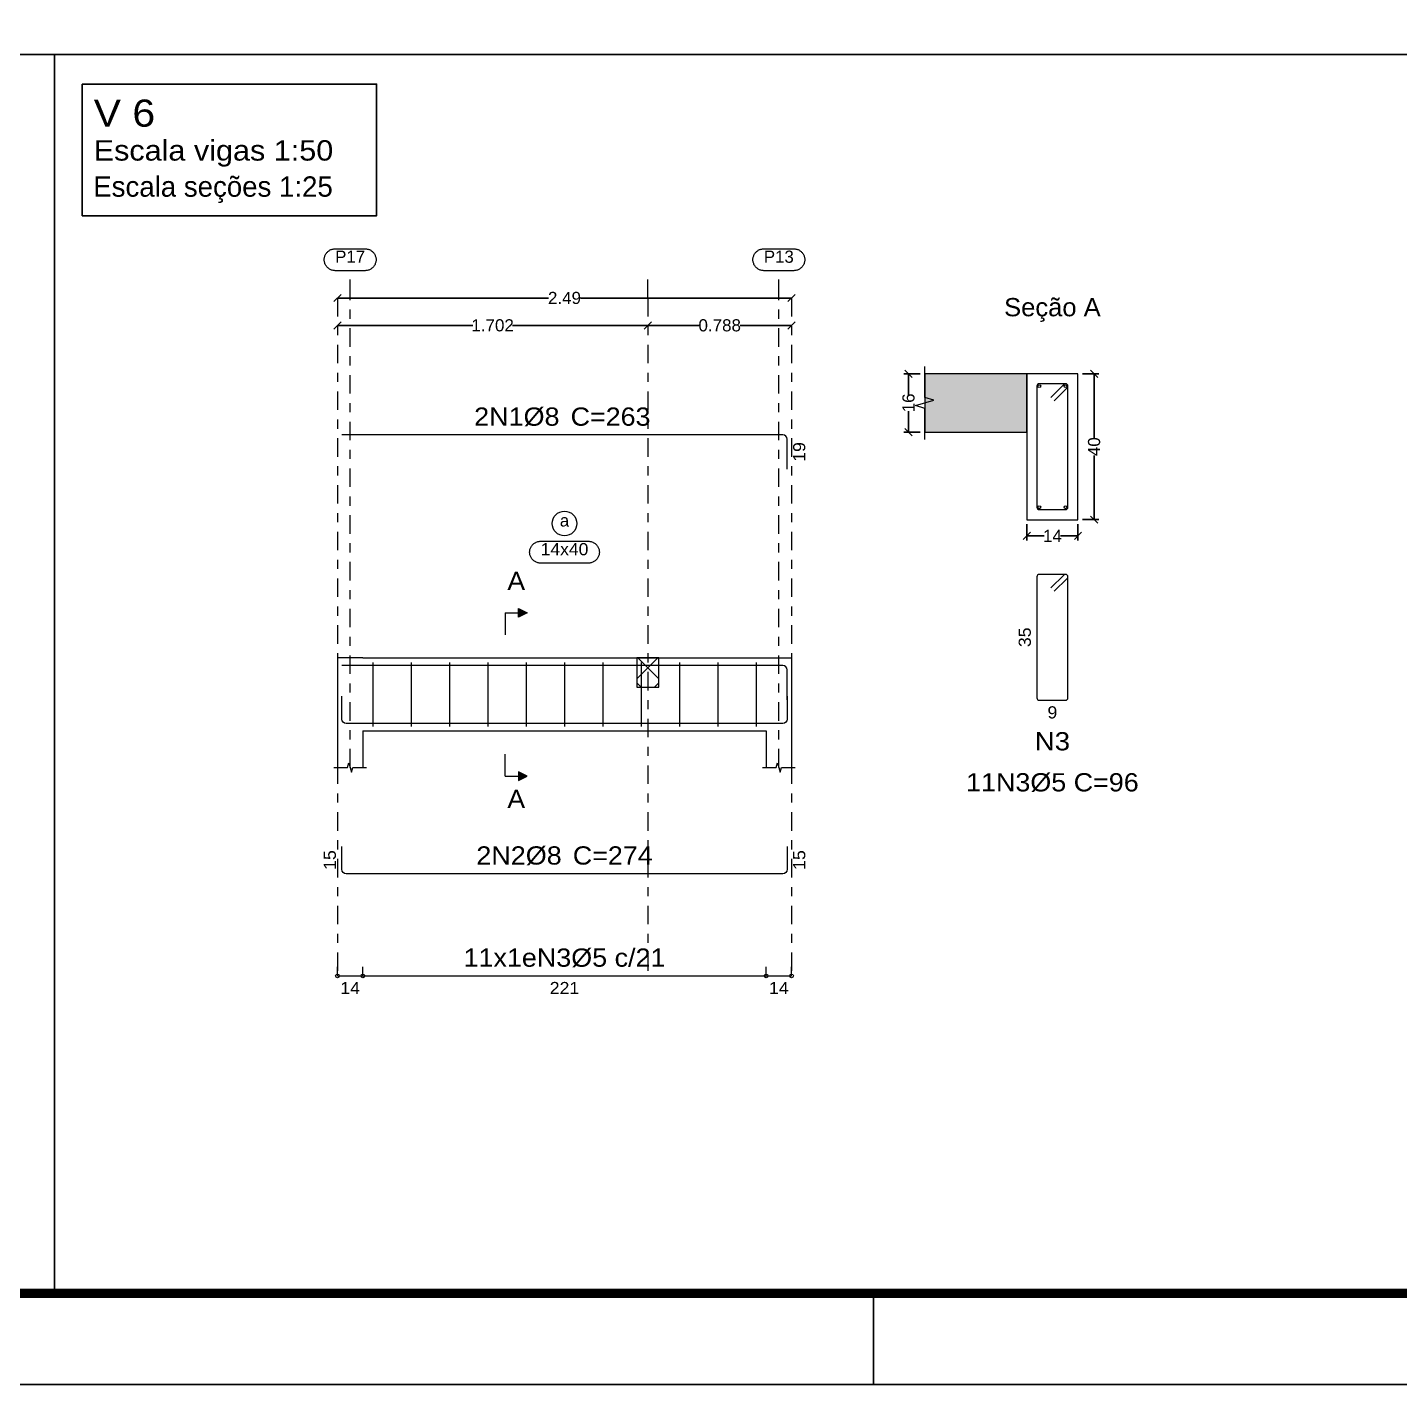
# Model space of a CAD drawing. Header units: centimetres. Extents: x 3194 to 3278, y -951 to -517.
# Drawn here: x 3213.64 to 3228.69, y -951.16 to -936.28 of the extents above; entities that cross this region are included whole.
import ezdxf
from ezdxf.enums import TextEntityAlignment as Align

# ---------------------------------------------------------------- set-up
doc = ezdxf.new("R2010")
doc.units = ezdxf.units.CM
doc.linetypes.add('CYPE_RAYAPUNTO', pattern=[0.4125, 0.2025, -0.105, 0, -0.105])
for name, color, linetype, lineweight in [('ARM_LONGITUDINAL_Ø8', 32, 'Continuous', 9), ('ARM_TRANSVERSAL_Ø5', 120, 'Continuous', 9), ('ELE_ARM_TRANS_TXT_EST', 7, 'Continuous', 9), ('ELE_CONT_NOS', 7, 'Continuous', 9), ('ELE_CONT_VIG_CONCRETO', 7, 'Continuous', 9), ('ELE_COT_COMPRIMENTO_PROJETADO', 8, 'Continuous', 0), ('ELE_COT_COT_ANCORAGENS', 8, 'Continuous', 0), ('ELE_COT_COT_EST', 8, 'Continuous', 0), ('ELE_COT_COT_LIN_APOIOS', 8, 'CYPE_RAYAPUNTO', 0), ('ELE_COT_TEXTOS_ESTRIBOS', 8, 'Continuous', 0), ('ELE_REF_COT_LIN_AUX_COTA', 8, 'CYPE_RAYAPUNTO', 9), ('ELE_REF_LINHAS_MARCAS_PLANTA', 8, 'Continuous', 9), ('ELE_REF_MARCAS_PLANTA', 8, 'Continuous', 9), ('ELE_REF_REF_ESCALA', 3, 'Continuous', 9), ('ELE_REF_REF_NOME', 8, 'Continuous', 9), ('ELE_REF_REF_REFERENCIA', 8, 'Continuous', 9), ('ELE_REF_TEXTO_REF_NOME', 8, 'Continuous', 9), ('ELE_REF_TEXTO_REF_REFERENCIA', 8, 'Continuous', 9), ('POR_ARM_LONG_ARM_TEXTOS', 7, 'Continuous', 9), ('POR_ARM_LONG_TXT_COMP', 7, 'Continuous', 9), ('SEC_CONT_LAJES_CORTE', 8, 'Continuous', 9), ('SEC_CONT_VIG_CONCRETO_CORTE', 7, 'Continuous', 9), ('SEC_COTAS_SEC_DIM_VIGA', 8, 'Continuous', 0), ('SEC_COTAS_TEXTOS_DETALHE_ESTRIBOS', 8, 'Continuous', 0), ('SEC_REF_TXT_NOMES', 2, 'Continuous', 9), ('SEC_REF_TXT_POSICOES_ARM_ESTRIBOS', 7, 'Continuous', 9)]:
    doc.layers.add(name, color=color, linetype=linetype, lineweight=lineweight)
doc.layers.add('ARQ-FOLHA', color=7, linetype='Continuous')
doc.layers.add('COTA CYPE', color=31, linetype='Continuous')
doc.styles.add('CYPETXT', font='arial.ttf', dxfattribs={"height": 0.2})
doc.styles.add('CYPETXT_0.2', font='arial.ttf', dxfattribs={"height": 0.133333})
doc.dimstyles.new('cype_oblique', dxfattribs={"dimtxt": 0.18, "dimasz": 0.18, "dimexe": 0.05, "dimexo": 0.05, "dimgap": 0, "dimtad": 0, "dimdec": 4, "dimzin": 0, "dimdsep": 46, "dimtxsty": 'CYPETXT_0.2', "dimblk": 'OBLIQUE', "dimtsz": 0.04, "dimcen": 0.09, "dimadec": 0, "dimazin": 0, "dimtfac": 1, "dimtdec": 4, "dimtofl": 0, "dimtmove": 2, "dimatfit": 3, "dimfxl": 1, "dimtolj": 1, "dimtzin": 0, "dimarcsym": 0})

# ---------------------------------------------------------------- blocks, each defined once
blk = doc.blocks.new('*D1273')
at = {"layer": 'Defpoints', "color": 0, "transparency": 16777216}
for p in [(3224.602, -941.681), (3225.162, -941.681), (3225.162, -941.859)]:
    blk.add_point(p, dxfattribs=at)
at = {"layer": 'SEC_COTAS_SEC_DIM_VIGA', "color": 0, "lineweight": -2, "transparency": 16777216}
for p, q in [((3224.602, -941.731), (3224.602, -941.909)), ((3225.162, -941.731), (3225.162, -941.909)), ((3224.562, -941.899), (3224.642, -941.819)), ((3224.602, -941.859), (3224.793, -941.859)), ((3225.162, -941.859), (3224.97, -941.859)), ((3225.122, -941.899), (3225.202, -941.819))]:
    blk.add_line(p, q, dxfattribs=at)
at = {"layer": 'SEC_COTAS_SEC_DIM_VIGA', "color": 0, "transparency": 16777216, "insert": (3224.882, -941.859), "char_height": 0.1333, "attachment_point": 5, "style": 'CYPETXT_0.2'}
blk.add_mtext('\\A1;14', dxfattribs=at)
blk = doc.blocks.new('_OBLIQUE')
at = {"color": 0, "linetype": 'ByBlock'}
blk.add_line((-0.5, -0.5), (0.5, 0.5), dxfattribs=at)
blk = doc.blocks.new('*D1274')
at = {"layer": 'Defpoints', "color": 0, "transparency": 16777216}
for p in [(3223.304, -940.081), (3223.482, -940.081), (3223.482, -940.721)]:
    blk.add_point(p, dxfattribs=at)
at = {"layer": 'SEC_COTAS_SEC_DIM_VIGA', "color": 0, "lineweight": -2, "transparency": 16777216}
for p, q in [((3223.432, -940.081), (3223.254, -940.081)), ((3223.344, -940.121), (3223.264, -940.041)), ((3223.304, -940.081), (3223.304, -940.312)), ((3223.304, -940.721), (3223.304, -940.49)), ((3223.344, -940.761), (3223.264, -940.681)), ((3223.432, -940.721), (3223.254, -940.721))]:
    blk.add_line(p, q, dxfattribs=at)
at = {"layer": 'SEC_COTAS_SEC_DIM_VIGA', "color": 0, "transparency": 16777216, "insert": (3223.304, -940.401), "char_height": 0.1333, "attachment_point": 5, "rotation": 90, "style": 'CYPETXT_0.2'}
blk.add_mtext('\\A1;16', dxfattribs=at)
blk = doc.blocks.new('*D1275')
at = {"layer": 'Defpoints', "color": 0, "transparency": 16777216}
for p in [(3225.162, -940.081), (3225.339, -940.081), (3225.162, -941.681)]:
    blk.add_point(p, dxfattribs=at)
at = {"layer": 'SEC_COTAS_SEC_DIM_VIGA', "color": 0, "lineweight": -2, "transparency": 16777216}
for p, q in [((3225.212, -940.081), (3225.389, -940.081)), ((3225.379, -940.121), (3225.299, -940.041)), ((3225.339, -940.081), (3225.339, -940.783)), ((3225.339, -941.681), (3225.339, -940.979)), ((3225.212, -941.681), (3225.389, -941.681)), ((3225.379, -941.721), (3225.299, -941.641))]:
    blk.add_line(p, q, dxfattribs=at)
at = {"layer": 'SEC_COTAS_SEC_DIM_VIGA', "color": 0, "transparency": 16777216, "insert": (3225.339, -940.881), "char_height": 0.1333, "attachment_point": 5, "rotation": 90, "style": 'CYPETXT_0.2'}
blk.add_mtext('\\A1;40', dxfattribs=at)
blk = doc.blocks.new('*D1270')
at = {"layer": 'Defpoints', "color": 0, "transparency": 16777216}
for p in [(3217.042, -939.551), (3217.042, -939.551), (3220.446, -939.551)]:
    blk.add_point(p, dxfattribs=at)
at = {"layer": 'ELE_COT_COMPRIMENTO_PROJETADO', "color": 0, "lineweight": -2, "transparency": 16777216}
for p, q in [((3217.002, -939.591), (3217.082, -939.511)), ((3217.042, -939.551), (3218.526, -939.551)), ((3220.446, -939.551), (3218.962, -939.551)), ((3220.406, -939.591), (3220.486, -939.511))]:
    blk.add_line(p, q, dxfattribs=at)
at = {"layer": 'ELE_COT_COMPRIMENTO_PROJETADO', "color": 0, "transparency": 16777216, "insert": (3218.744, -939.551), "char_height": 0.1333, "attachment_point": 5, "style": 'CYPETXT_0.2'}
blk.add_mtext('\\A1;1.702', dxfattribs=at)
blk = doc.blocks.new('*D1271')
at = {"layer": 'Defpoints', "color": 0, "transparency": 16777216}
for p in [(3220.446, -939.551), (3220.446, -939.551), (3222.022, -939.551)]:
    blk.add_point(p, dxfattribs=at)
at = {"layer": 'ELE_COT_COMPRIMENTO_PROJETADO', "color": 0, "lineweight": -2, "transparency": 16777216}
for p, q in [((3220.406, -939.591), (3220.486, -939.511)), ((3220.446, -939.551), (3221.009, -939.551)), ((3222.022, -939.551), (3221.459, -939.551)), ((3221.982, -939.591), (3222.062, -939.511))]:
    blk.add_line(p, q, dxfattribs=at)
at = {"layer": 'ELE_COT_COMPRIMENTO_PROJETADO', "color": 0, "transparency": 16777216, "insert": (3221.234, -939.551), "char_height": 0.1333, "attachment_point": 5, "style": 'CYPETXT_0.2'}
blk.add_mtext('\\A1;0.788', dxfattribs=at)
blk = doc.blocks.new('*D1272')
at = {"layer": 'Defpoints', "color": 0, "transparency": 16777216}
for p in [(3217.042, -939.251), (3217.042, -939.251), (3222.022, -939.251)]:
    blk.add_point(p, dxfattribs=at)
at = {"layer": 'ELE_COT_COMPRIMENTO_PROJETADO', "color": 0, "lineweight": -2, "transparency": 16777216}
for p, q in [((3217.002, -939.291), (3217.082, -939.211)), ((3217.042, -939.251), (3219.358, -939.251)), ((3222.022, -939.251), (3219.707, -939.251)), ((3221.982, -939.291), (3222.062, -939.211))]:
    blk.add_line(p, q, dxfattribs=at)
at = {"layer": 'ELE_COT_COMPRIMENTO_PROJETADO', "color": 0, "transparency": 16777216, "insert": (3219.532, -939.251), "char_height": 0.1333, "attachment_point": 5, "style": 'CYPETXT_0.2'}
blk.add_mtext('\\A1;2.49', dxfattribs=at)
blk = doc.blocks.new('FOLHA A1')
at = {"layer": 'ARQ-FOLHA'}
for p, q in [((286, -594), (286, -584)), ((0, -594), (841, -594))]:
    blk.add_line(p, q, dxfattribs=at)
at = {"layer": 'ARQ-FOLHA', "const_width": 1}
blk.add_lwpolyline([(25, -10), (25, -584), (831, -584), (831, -10), (25, -10)], dxfattribs=at)

msp = doc.modelspace()

# ---------------------------------------------------------------- hatches: boundary and pattern name
at = {"layer": 'ELE_REF_LINHAS_MARCAS_PLANTA'}
for points in [[(3219.02721, -942.75081), (3219.02721, -942.65481), (3219.12321, -942.70281)], [(3219.02721, -944.44481), (3219.02721, -944.54081), (3219.12321, -944.49281)]]:
    msp.add_hatch(color=256, dxfattribs=at).paths.add_polyline_path(points)
at = {"layer": 'SEC_CONT_LAJES_CORTE', "true_color": 0xdad7d3}
msp.add_hatch(color=254, dxfattribs=at).paths.add_polyline_path([(3223.48154, -940.7213), (3224.60154, -940.7213), (3224.60154, -940.0813), (3223.48154, -940.0813)])

# ---------------------------------------------------------------- linework, layer by layer
for p, q in [((3196.8194, -936.58132), (3259.9194, -936.58132)), ((3213.9406, -936.58132), (3213.9406, -950.16367))]:
    msp.add_line(p, q)
at = {"layer": 'ARM_LONGITUDINAL_Ø8'}
for points in [[(3221.97221, -941.12672), (3221.97221, -940.7993), (3221.96855, -940.78093), (3221.95815, -940.76536), (3221.94258, -940.75496), (3221.92421, -940.7513), (3217.09221, -940.7513)], [(3221.97221, -943.65522), (3221.97221, -943.32781), (3221.96855, -943.30944), (3221.95815, -943.29387), (3221.94258, -943.28346), (3221.92421, -943.27981), (3217.09221, -943.27981)], [(3221.97221, -943.61581), (3221.97221, -943.86781), (3221.96855, -943.88618), (3221.95815, -943.90175), (3221.94258, -943.91216), (3221.92421, -943.91581), (3217.14021, -943.91581), (3217.12184, -943.91216), (3217.10627, -943.90175), (3217.09586, -943.88618), (3217.09221, -943.86781), (3217.09221, -943.61581)], [(3221.97221, -945.26281), (3221.97221, -945.51481), (3221.96855, -945.53318), (3221.95815, -945.54875), (3221.94258, -945.55916), (3221.92421, -945.56281), (3217.14021, -945.56281), (3217.12184, -945.55916), (3217.10627, -945.54875), (3217.09586, -945.53318), (3217.09221, -945.51481), (3217.09221, -945.26281)]]:
    msp.add_lwpolyline(points, dxfattribs=at)
for centre in [(3224.73754, -940.2173), (3225.02554, -940.2173), (3224.73754, -941.5453), (3225.02554, -941.5453)]:
    msp.add_circle(centre, 0.016, dxfattribs=at)
at = {"layer": 'ARM_TRANSVERSAL_Ø5'}
for p, q in [((3217.43221, -943.24781), (3217.43221, -943.94781)), ((3217.85221, -943.24781), (3217.85221, -943.94781)), ((3218.27221, -943.24781), (3218.27221, -943.94781)), ((3218.69221, -943.24781), (3218.69221, -943.94781)), ((3219.11221, -943.24781), (3219.11221, -943.94781)), ((3219.53221, -943.24781), (3219.53221, -943.94781)), ((3219.95221, -943.24781), (3219.95221, -943.94781)), ((3220.37221, -943.24781), (3220.37221, -943.94781)), ((3220.79221, -943.24781), (3220.79221, -943.94781)), ((3221.21221, -943.24781), (3221.21221, -943.94781)), ((3221.63221, -943.24781), (3221.63221, -943.94781))]:
    msp.add_line(p, q, dxfattribs=at)
for points in [[(3224.90251, -940.37711), (3225.04393, -940.23569), (3225.04716, -940.23175), (3225.04956, -940.22725), (3225.05104, -940.22238), (3225.05154, -940.2173), (3225.05104, -940.21223), (3225.04956, -940.20735), (3225.04716, -940.20286), (3225.04393, -940.19892), (3225.03999, -940.19568), (3225.03549, -940.19328), (3225.03061, -940.1918), (3225.02554, -940.1913), (3224.73754, -940.1913), (3224.72759, -940.19328), (3224.71916, -940.19892), (3224.71352, -940.20735), (3224.71154, -940.2173), (3224.71154, -941.5453), (3224.71352, -941.55525), (3224.71916, -941.56369), (3224.72759, -941.56932), (3224.73754, -941.5713), (3225.02554, -941.5713), (3225.03549, -941.56932), (3225.04393, -941.56369), (3225.04956, -941.55525), (3225.05154, -941.5453), (3225.05154, -940.2173), (3225.05104, -940.21223), (3225.04956, -940.20735), (3225.04716, -940.20286), (3225.04393, -940.19892), (3225.03999, -940.19568), (3225.03549, -940.19328), (3225.03061, -940.1918), (3225.02554, -940.1913), (3225.02047, -940.1918), (3225.01559, -940.19328), (3225.0111, -940.19568), (3225.00716, -940.19892), (3224.86574, -940.34034)], [(3224.90251, -942.46644), (3225.04393, -942.32502), (3225.04716, -942.32108), (3225.04956, -942.31659), (3225.05104, -942.31171), (3225.05154, -942.30664), (3225.05104, -942.30156), (3225.04956, -942.29669), (3225.04716, -942.29219), (3225.04393, -942.28825), (3225.03999, -942.28502), (3225.03549, -942.28262), (3225.03061, -942.28114), (3225.02554, -942.28064), (3224.73754, -942.28064), (3224.72759, -942.28262), (3224.71916, -942.28825), (3224.71352, -942.29669), (3224.71154, -942.30664), (3224.71154, -943.63464), (3224.71352, -943.64459), (3224.71916, -943.65302), (3224.72759, -943.65866), (3224.73754, -943.66064), (3225.02554, -943.66064), (3225.03549, -943.65866), (3225.04393, -943.65302), (3225.04956, -943.64459), (3225.05154, -943.63464), (3225.05154, -942.30664), (3225.05104, -942.30156), (3225.04956, -942.29669), (3225.04716, -942.29219), (3225.04393, -942.28825), (3225.03999, -942.28502), (3225.03549, -942.28262), (3225.03061, -942.28114), (3225.02554, -942.28064), (3225.02047, -942.28114), (3225.01559, -942.28262), (3225.0111, -942.28502), (3225.00716, -942.28825), (3224.86574, -942.42967)]]:
    msp.add_lwpolyline(points, dxfattribs=at)
at = {"layer": 'COTA CYPE'}
msp.add_lwpolyline([(3214.24497, -936.90578), (3217.47137, -936.90578), (3217.47137, -938.34925), (3214.24497, -938.34925)], close=True, dxfattribs=at)
at = {"layer": 'ELE_CONT_NOS', "lineweight": 0}
for p, q in [((3220.32621, -943.42715), (3220.55554, -943.19781)), ((3220.56621, -943.42715), (3220.33687, -943.19781)), ((3220.37403, -943.51781), (3220.32621, -943.46999)), ((3220.51839, -943.51781), (3220.56621, -943.46999))]:
    msp.add_line(p, q, dxfattribs=at)
at = {"layer": 'ELE_CONT_NOS'}
for p, q in [((3217.04221, -943.99781), (3217.04221, -944.39781)), ((3217.32221, -943.99781), (3217.32221, -944.39781)), ((3221.74221, -943.99781), (3221.74221, -944.39781)), ((3222.02221, -943.99781), (3222.02221, -944.39781))]:
    msp.add_line(p, q, dxfattribs=at)
for points in [[(3217.32221, -943.19781), (3217.04221, -943.19781), (3217.04221, -943.99781)], [(3221.74221, -943.19781), (3222.02221, -943.19781), (3222.02221, -943.99781)], [(3217.00221, -944.39781), (3217.15221, -944.39781), (3217.16721, -944.34781), (3217.19721, -944.44781), (3217.21221, -944.39781), (3217.36221, -944.39781)], [(3221.70221, -944.39781), (3221.85221, -944.39781), (3221.86721, -944.34781), (3221.89721, -944.44781), (3221.91221, -944.39781), (3222.06221, -944.39781)]]:
    msp.add_lwpolyline(points, dxfattribs=at)
at = {"layer": 'ELE_CONT_NOS', "lineweight": 0}
msp.add_lwpolyline([(3220.32621, -943.19781), (3220.32621, -943.51781), (3220.56621, -943.51781), (3220.56621, -943.19781), (3220.32621, -943.19781)], close=True, dxfattribs=at)
at = {"layer": 'ELE_CONT_VIG_CONCRETO'}
for p, q in [((3217.32221, -943.19781), (3220.44621, -943.19781)), ((3220.44621, -943.19781), (3221.74221, -943.19781)), ((3217.32221, -943.99781), (3220.44621, -943.99781)), ((3220.44621, -943.99781), (3221.74221, -943.99781))]:
    msp.add_line(p, q, dxfattribs=at)
at = {"layer": 'ELE_COT_COT_EST'}
for p, q in [((3217.04221, -946.68281), (3217.04221, -946.58281)), ((3217.32221, -946.68281), (3217.32221, -946.58281)), ((3221.74221, -946.68281), (3221.74221, -946.58281))]:
    msp.add_line(p, q, dxfattribs=at)
for points in [[(3217.04221, -946.68281), (3217.32221, -946.68281), (3217.32221, -946.58281)], [(3217.32221, -946.68281), (3221.74221, -946.68281), (3221.74221, -946.58281)], [(3221.74221, -946.68281), (3222.02221, -946.68281), (3222.02221, -946.58281)]]:
    msp.add_lwpolyline(points, dxfattribs=at)
for centre in [(3217.04221, -946.68281), (3217.32221, -946.68281), (3217.32221, -946.68281), (3221.74221, -946.68281), (3221.74221, -946.68281), (3222.02221, -946.68281)]:
    msp.add_circle(centre, 0.02, dxfattribs=at)
at = {"layer": 'ELE_COT_COT_LIN_APOIOS'}
for p, q in [((3217.04221, -939.2513), (3217.04221, -946.68281)), ((3217.04221, -939.2513), (3217.04221, -946.68281)), ((3220.44621, -939.2513), (3220.44621, -946.68281)), ((3222.02221, -939.2513), (3222.02221, -946.68281)), ((3222.02221, -939.2513), (3222.02221, -946.68281))]:
    msp.add_line(p, q, dxfattribs=at)
at = {"layer": 'ELE_REF_COT_LIN_AUX_COTA'}
for p, q in [((3217.18221, -939.2513), (3217.18221, -938.9513)), ((3220.44621, -939.2513), (3220.44621, -938.9513)), ((3221.88221, -939.2513), (3221.88221, -938.9513)), ((3217.18221, -944.39781), (3217.18221, -939.2513)), ((3221.88221, -944.39781), (3221.88221, -939.2513))]:
    msp.add_line(p, q, dxfattribs=at)
at = {"layer": 'ELE_REF_LINHAS_MARCAS_PLANTA'}
for p, q in [((3218.88321, -942.70281), (3218.88321, -942.94281)), ((3218.88321, -942.70281), (3219.02721, -942.70281)), ((3218.88321, -944.49281), (3218.88321, -944.25281)), ((3218.88321, -944.49281), (3219.02721, -944.49281))]:
    msp.add_line(p, q, dxfattribs=at)
for points in [[(3219.02721, -942.75081), (3219.02721, -942.65481), (3219.12321, -942.70281)], [(3219.02721, -944.44481), (3219.02721, -944.54081), (3219.12321, -944.49281)]]:
    msp.add_lwpolyline(points, close=True, dxfattribs=at)
at = {"layer": 'ELE_REF_REF_NOME'}
msp.add_lwpolyline([(3219.79421, -941.91781), (3219.80222, -941.91808), (3219.8102, -941.91888), (3219.81811, -941.92021), (3219.82591, -941.92207), (3219.83357, -941.92445), (3219.84106, -941.92733), (3219.84833, -941.93071), (3219.85536, -941.93456), (3219.86212, -941.93888), (3219.86858, -941.94363), (3219.8747, -941.94881), (3219.88047, -941.95439), (3219.88585, -941.96033), (3219.89082, -941.96663), (3219.89536, -941.97324), (3219.89944, -941.98014), (3219.90306, -941.9873), (3219.90619, -941.99468), (3219.90882, -942.00226), (3219.91094, -942.00999), (3219.91254, -942.01785), (3219.91361, -942.0258), (3219.91414, -942.0338), (3219.91414, -942.04182), (3219.91361, -942.04982), (3219.91254, -942.05777), (3219.91094, -942.06563), (3219.90882, -942.07336), (3219.90619, -942.08094), (3219.90306, -942.08832), (3219.89944, -942.09548), (3219.89536, -942.10238), (3219.89082, -942.10899), (3219.88585, -942.11529), (3219.88047, -942.12123), (3219.8747, -942.12681), (3219.86858, -942.13199), (3219.86212, -942.13674), (3219.85536, -942.14106), (3219.84833, -942.14491), (3219.84106, -942.14829), (3219.83357, -942.15117), (3219.82591, -942.15355), (3219.81811, -942.15541), (3219.8102, -942.15674), (3219.80222, -942.15754), (3219.79421, -942.15781), (3219.27021, -942.15781), (3219.26219, -942.15754), (3219.25421, -942.15674), (3219.24631, -942.15541), (3219.2385, -942.15355), (3219.23085, -942.15117), (3219.22336, -942.14829), (3219.21609, -942.14491), (3219.20905, -942.14106), (3219.20229, -942.13674), (3219.19584, -942.13199), (3219.18971, -942.12681), (3219.18395, -942.12123), (3219.17857, -942.11529), (3219.1736, -942.10899), (3219.16906, -942.10238), (3219.16497, -942.09548), (3219.16136, -942.08832), (3219.15823, -942.08094), (3219.1556, -942.07336), (3219.15348, -942.06563), (3219.15188, -942.05777), (3219.15081, -942.04982), (3219.15028, -942.04182), (3219.15028, -942.0338), (3219.15081, -942.0258), (3219.15188, -942.01785), (3219.15348, -942.00999), (3219.1556, -942.00226), (3219.15823, -941.99468), (3219.16136, -941.9873), (3219.16497, -941.98014), (3219.16906, -941.97324), (3219.1736, -941.96663), (3219.17857, -941.96033), (3219.18395, -941.95439), (3219.18971, -941.94881), (3219.19584, -941.94363), (3219.20229, -941.93888), (3219.20905, -941.93456), (3219.21609, -941.93071), (3219.22336, -941.92733), (3219.23085, -941.92445), (3219.2385, -941.92207), (3219.24631, -941.92021), (3219.25421, -941.91888), (3219.26219, -941.91808), (3219.27021, -941.91781), (3219.79421, -941.91781)], close=True, dxfattribs=at)
msp.add_circle((3219.53221, -941.72311), 0.13471, dxfattribs=at)
at = {"layer": 'ELE_REF_REF_REFERENCIA'}
for points in [[(3217.34621, -938.7113), (3217.35422, -938.71157), (3217.3622, -938.71237), (3217.37011, -938.71371), (3217.37791, -938.71557), (3217.38557, -938.71794), (3217.39306, -938.72082), (3217.40033, -938.7242), (3217.40736, -938.72805), (3217.41412, -938.73237), (3217.42058, -938.73713), (3217.4267, -938.7423), (3217.43247, -938.74788), (3217.43785, -938.75383), (3217.44282, -938.76012), (3217.44736, -938.76673), (3217.45144, -938.77363), (3217.45506, -938.78079), (3217.45819, -938.78817), (3217.46082, -938.79575), (3217.46294, -938.80348), (3217.46454, -938.81134), (3217.46561, -938.81929), (3217.46614, -938.82729), (3217.46614, -938.83531), (3217.46561, -938.84331), (3217.46454, -938.85126), (3217.46294, -938.85912), (3217.46082, -938.86686), (3217.45819, -938.87443), (3217.45506, -938.88181), (3217.45144, -938.88897), (3217.44736, -938.89587), (3217.44282, -938.90248), (3217.43785, -938.90878), (3217.43247, -938.91473), (3217.4267, -938.9203), (3217.42058, -938.92548), (3217.41412, -938.93024), (3217.40736, -938.93455), (3217.40033, -938.93841), (3217.39306, -938.94178), (3217.38557, -938.94466), (3217.37791, -938.94704), (3217.37011, -938.9489), (3217.3622, -938.95023), (3217.35422, -938.95103), (3217.34621, -938.9513), (3217.01821, -938.9513), (3217.01019, -938.95103), (3217.00221, -938.95023), (3216.99431, -938.9489), (3216.9865, -938.94704), (3216.97885, -938.94466), (3216.97136, -938.94178), (3216.96409, -938.93841), (3216.95705, -938.93455), (3216.95029, -938.93024), (3216.94384, -938.92548), (3216.93771, -938.9203), (3216.93195, -938.91473), (3216.92657, -938.90878), (3216.9216, -938.90248), (3216.91706, -938.89587), (3216.91297, -938.88897), (3216.90936, -938.88181), (3216.90623, -938.87443), (3216.9036, -938.86686), (3216.90148, -938.85912), (3216.89988, -938.85126), (3216.89881, -938.84331), (3216.89828, -938.83531), (3216.89828, -938.82729), (3216.89881, -938.81929), (3216.89988, -938.81134), (3216.90148, -938.80348), (3216.9036, -938.79575), (3216.90623, -938.78817), (3216.90936, -938.78079), (3216.91297, -938.77363), (3216.91706, -938.76673), (3216.9216, -938.76012), (3216.92657, -938.75383), (3216.93195, -938.74788), (3216.93771, -938.7423), (3216.94384, -938.73713), (3216.95029, -938.73237), (3216.95705, -938.72805), (3216.96409, -938.7242), (3216.97136, -938.72082), (3216.97885, -938.71794), (3216.9865, -938.71557), (3216.99431, -938.71371), (3217.00221, -938.71237), (3217.01019, -938.71157), (3217.01821, -938.7113), (3217.34621, -938.7113)], [(3222.04621, -938.7113), (3222.05422, -938.71157), (3222.0622, -938.71237), (3222.07011, -938.71371), (3222.07791, -938.71557), (3222.08557, -938.71794), (3222.09306, -938.72082), (3222.10033, -938.7242), (3222.10736, -938.72805), (3222.11412, -938.73237), (3222.12058, -938.73713), (3222.1267, -938.7423), (3222.13247, -938.74788), (3222.13785, -938.75383), (3222.14282, -938.76012), (3222.14736, -938.76673), (3222.15144, -938.77363), (3222.15506, -938.78079), (3222.15819, -938.78817), (3222.16082, -938.79575), (3222.16294, -938.80348), (3222.16454, -938.81134), (3222.16561, -938.81929), (3222.16614, -938.82729), (3222.16614, -938.83531), (3222.16561, -938.84331), (3222.16454, -938.85126), (3222.16294, -938.85912), (3222.16082, -938.86686), (3222.15819, -938.87443), (3222.15506, -938.88181), (3222.15144, -938.88897), (3222.14736, -938.89587), (3222.14282, -938.90248), (3222.13785, -938.90878), (3222.13247, -938.91473), (3222.1267, -938.9203), (3222.12058, -938.92548), (3222.11412, -938.93024), (3222.10736, -938.93455), (3222.10033, -938.93841), (3222.09306, -938.94178), (3222.08557, -938.94466), (3222.07791, -938.94704), (3222.07011, -938.9489), (3222.0622, -938.95023), (3222.05422, -938.95103), (3222.04621, -938.9513), (3221.71821, -938.9513), (3221.71019, -938.95103), (3221.70221, -938.95023), (3221.69431, -938.9489), (3221.6865, -938.94704), (3221.67885, -938.94466), (3221.67136, -938.94178), (3221.66409, -938.93841), (3221.65705, -938.93455), (3221.65029, -938.93024), (3221.64384, -938.92548), (3221.63771, -938.9203), (3221.63195, -938.91473), (3221.62657, -938.90878), (3221.6216, -938.90248), (3221.61706, -938.89587), (3221.61297, -938.88897), (3221.60936, -938.88181), (3221.60623, -938.87443), (3221.6036, -938.86686), (3221.60148, -938.85912), (3221.59988, -938.85126), (3221.59881, -938.84331), (3221.59828, -938.83531), (3221.59828, -938.82729), (3221.59881, -938.81929), (3221.59988, -938.81134), (3221.60148, -938.80348), (3221.6036, -938.79575), (3221.60623, -938.78817), (3221.60936, -938.78079), (3221.61297, -938.77363), (3221.61706, -938.76673), (3221.6216, -938.76012), (3221.62657, -938.75383), (3221.63195, -938.74788), (3221.63771, -938.7423), (3221.64384, -938.73713), (3221.65029, -938.73237), (3221.65705, -938.72805), (3221.66409, -938.7242), (3221.67136, -938.72082), (3221.67885, -938.71794), (3221.6865, -938.71557), (3221.69431, -938.71371), (3221.70221, -938.71237), (3221.71019, -938.71157), (3221.71821, -938.7113), (3222.04621, -938.7113)]]:
    msp.add_lwpolyline(points, close=True, dxfattribs=at)
at = {"layer": 'SEC_CONT_LAJES_CORTE'}
for points in [[(3223.48154, -940.8013), (3223.48154, -940.4613), (3223.38154, -940.4313), (3223.58154, -940.3713), (3223.48154, -940.3413), (3223.48154, -940.0013)], [(3223.48154, -940.7213), (3224.60154, -940.7213), (3224.60154, -940.0813), (3223.48154, -940.0813)]]:
    msp.add_lwpolyline(points, dxfattribs=at)
at = {"layer": 'SEC_CONT_LAJES_CORTE', "color": 254, "true_color": 0xdad7d3}
msp.add_lwpolyline([(3223.48154, -940.7213), (3224.60154, -940.7213), (3224.60154, -940.0813), (3223.48154, -940.0813)], close=True, dxfattribs=at)
at = {"layer": 'SEC_CONT_VIG_CONCRETO_CORTE'}
msp.add_lwpolyline([(3225.16154, -940.0813), (3224.60154, -940.0813), (3224.60154, -941.6813), (3225.16154, -941.6813), (3225.16154, -940.0813)], close=True, dxfattribs=at)

# ---------------------------------------------------------------- block references
at = {"layer": 'ARQ-FOLHA', "xscale": 0.1, "yscale": 0.1, "zscale": 0.1}
msp.add_blockref('FOLHA A1', (3194.3194, -891.76367), dxfattribs=at)

# ---------------------------------------------------------------- texts
at = {"layer": 'COTA CYPE', "style": 'CYPETXT', "width": 1.080185}
msp.add_text('V 6', height=0.297399, dxfattribs=at).set_placement((3214.37038, -937.37255), (3215.04399, -937.37255), align=Align.FIT)
at = {"layer": 'ELE_ARM_TRANS_TXT_EST', "style": 'CYPETXT', "width": 1.055863}
msp.add_text('11x1eN3%%c5 c/21', height=0.2, dxfattribs=at).set_placement((3218.42521, -946.58281), (3220.63921, -946.58281), align=Align.FIT)
at = {"layer": 'ELE_COT_COT_ANCORAGENS', "style": 'CYPETXT', "width": 1.042546}
for s, p, p2 in [('19', (3222.17221, -941.04701), (3222.17221, -940.83101)), ('15', (3217.02554, -945.52081), (3217.02554, -945.30481)), ('15', (3222.17221, -945.52081), (3222.17221, -945.30481))]:
    msp.add_text(s, height=0.133333, rotation=90, dxfattribs=at).set_placement(p, p2, align=Align.FIT)
at = {"layer": 'ELE_COT_TEXTOS_ESTRIBOS', "style": 'CYPETXT', "width": 1.042546}
for s, p, p2 in [('14', (3217.07421, -946.88281), (3217.29021, -946.88281)), ('221', (3219.37021, -946.88281), (3219.69421, -946.88281)), ('14', (3221.77421, -946.88281), (3221.99021, -946.88281))]:
    msp.add_text(s, height=0.133333, dxfattribs=at).set_placement(p, p2, align=Align.FIT)
at = {"layer": 'ELE_REF_MARCAS_PLANTA', "style": 'CYPETXT', "width": 1.044083}
for p, p2 in [((3218.90571, -942.45281), (3219.10071, -942.45281)), ((3218.90571, -944.84281), (3219.10071, -944.84281))]:
    msp.add_text('A', height=0.2, dxfattribs=at).set_placement(p, p2, align=Align.FIT)
at = {"layer": 'ELE_REF_REF_ESCALA', "style": 'CYPETXT'}
for s, width, p, p2 in [('Escala vigas 1:50', 1.075389, (3214.37038, -937.74429), (3216.99678, -937.74429)), ('Escala seções 1:25', 0.971968, (3214.3655, -938.14041), (3216.99191, -938.14041))]:
    msp.add_text(s, height=0.2230494, dxfattribs=dict(at, width=width)).set_placement(p, p2, align=Align.FIT)
at = {"layer": 'ELE_REF_TEXTO_REF_NOME', "style": 'CYPETXT'}
for s, height, width, p, p2 in [('a', 0.13333, 0.984627, (3219.48121, -941.75644), (3219.58321, -941.75644)), ('14x40', 0.133333, 1.032505, (3219.27021, -942.07114), (3219.79421, -942.07114))]:
    msp.add_text(s, height=height, dxfattribs=dict(at, width=width)).set_placement(p, p2, align=Align.FIT)
at = {"layer": 'ELE_REF_TEXTO_REF_REFERENCIA', "style": 'CYPETXT', "width": 0.989671}
for s, p, p2 in [('P17', (3217.01821, -938.86464), (3217.34621, -938.86464)), ('P13', (3221.71821, -938.86464), (3222.04621, -938.86464))]:
    msp.add_text(s, height=0.133333, dxfattribs=at).set_placement(p, p2, align=Align.FIT)
at = {"layer": 'POR_ARM_LONG_ARM_TEXTOS', "style": 'CYPETXT', "width": 1.057309}
for s, p, p2 in [('2N1%%c8', (3218.54171, -940.6513), (3219.47771, -940.6513)), ('2N2%%c8', (3218.56571, -945.46281), (3219.50171, -945.46281))]:
    msp.add_text(s, height=0.2, dxfattribs=at).set_placement(p, p2, align=Align.FIT)
at = {"layer": 'POR_ARM_LONG_TXT_COMP', "style": 'CYPETXT', "width": 1.053117}
for s, p, p2 in [(' C=263', (3219.51771, -940.6513), (3220.47471, -940.6513)), (' C=274', (3219.54171, -945.46281), (3220.49871, -945.46281))]:
    msp.add_text(s, height=0.2, dxfattribs=at).set_placement(p, p2, align=Align.FIT)
at = {"layer": 'SEC_COTAS_TEXTOS_DETALHE_ESTRIBOS', "style": 'CYPETXT', "width": 1.042546}
msp.add_text('35', height=0.133333, rotation=90, dxfattribs=at).set_placement((3224.64487, -943.07864), (3224.64487, -942.86264), align=Align.FIT)
msp.add_text('9', height=0.13333, dxfattribs=at).set_placement((3224.82754, -943.86064), (3224.93554, -943.86064), align=Align.FIT)
at = {"layer": 'SEC_REF_TXT_NOMES', "style": 'CYPETXT', "width": 1.002256}
msp.add_text('Seção A', height=0.2, dxfattribs=at).set_placement((3224.35204, -939.4513), (3225.41104, -939.4513), align=Align.FIT)
at = {"layer": 'SEC_REF_TXT_POSICOES_ARM_ESTRIBOS', "style": 'CYPETXT'}
for s, width, p, p2 in [('N3', 1.083541, (3224.68804, -944.21064), (3225.07504, -944.21064)), ('11N3%%c5 C=96', 1.055186, (3223.93504, -944.66064), (3225.82804, -944.66064))]:
    msp.add_text(s, height=0.2, dxfattribs=dict(at, width=width)).set_placement(p, p2, align=Align.FIT)

# ---------------------------------------------------------------- dimensions: what is measured, and where the dimension line sits
at = {"layer": 'ELE_COT_COMPRIMENTO_PROJETADO'}
for p1, p2, text, picture, middle in [((3222.02221, -939.2513), (3217.04221, -939.2513), '2.49', '*D1272', (3219.53221, -939.2513)), ((3220.44621, -939.5513), (3217.04221, -939.5513), '1.702', '*D1270', (3218.74421, -939.5513)), ((3222.02221, -939.5513), (3220.44621, -939.5513), '0.788', '*D1271', (3221.23421, -939.5513))]:
    dim = msp.add_aligned_dim(p1=p1, p2=p2, distance=0, text=text, dimstyle='cype_oblique', override={"dimexe": 0, "dimexo": 0}, dxfattribs=at)
    dim.commit()
    dim.dimension.update_dxf_attribs({"geometry": picture, "text_midpoint": middle})
at = {"layer": 'SEC_COTAS_SEC_DIM_VIGA'}
for p1, p2, distance, text, picture, middle in [((3223.48154, -940.7213), (3223.48154, -940.0813), 0.17733, '16', '*D1274', (3223.30421, -940.4013)), ((3225.16154, -941.6813), (3225.16154, -940.0813), -0.17733, '40', '*D1275', (3225.33887, -940.8813)), ((3224.60154, -941.6813), (3225.16154, -941.6813), -0.17733, '14', '*D1273', (3224.88154, -941.85864))]:
    dim = msp.add_aligned_dim(p1=p1, p2=p2, distance=distance, text=text, dimstyle='cype_oblique', dxfattribs=at)
    dim.commit()
    dim.dimension.update_dxf_attribs({"geometry": picture, "text_midpoint": middle})

doc.saveas('drawing.dxf')
